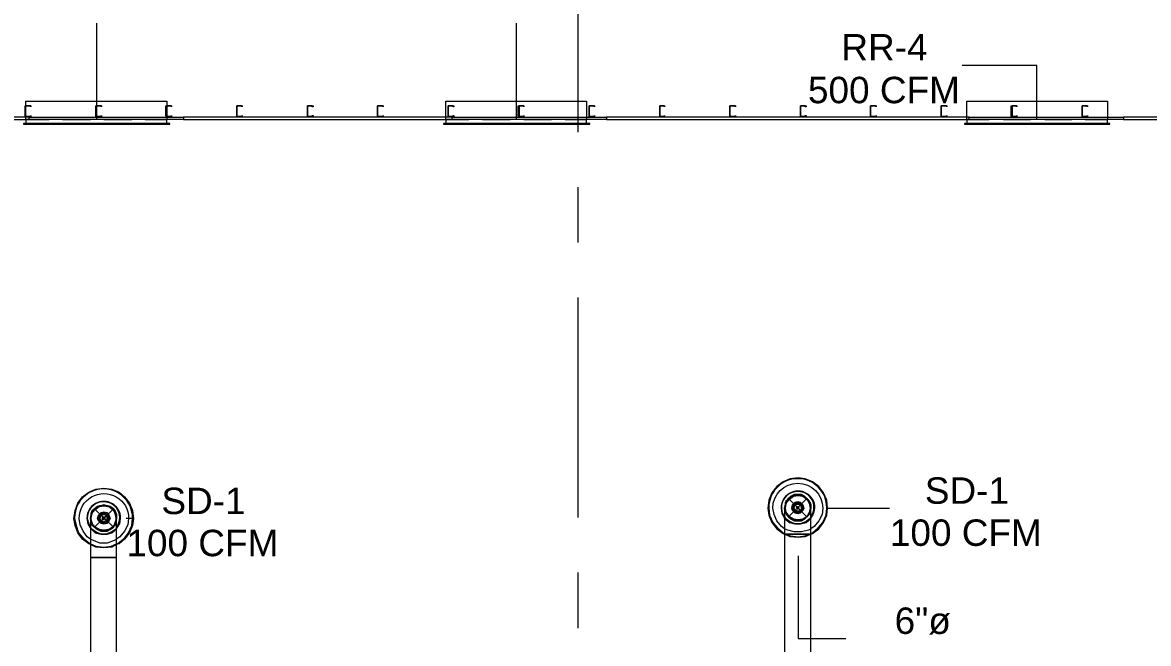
# Model space of a CAD drawing. Header units: metres. Extents: x 29 to 268, y -7 to 151.
# Drawn here: x 61.91 to 68.4, y 19.83 to 23.41 of the extents above; entities that cross this region are included whole.
import ezdxf

# ---------------------------------------------------------------- set-up
doc = ezdxf.new("R2010")
doc.units = ezdxf.units.M
doc.layers.add('HVAC - Ductos', color=5, linetype='Continuous', lineweight=50)
doc.layers.add('PDF2_Geometry', color=7, linetype='Continuous', true_color=0xaaaaaa)
doc.layers.add('PDF2_Text', color=7, linetype='Continuous')
doc.styles.add('PDF Helvetica', font='')
doc.styles.get('PDF Helvetica').set_extended_font_data('Helvetica')

msp = doc.modelspace()

# ---------------------------------------------------------------- linework, layer by layer
at = {"layer": 'HVAC - Ductos', "lineweight": 0}
for points in [[(62.335, 22.8528), (62.335, 23.4074)], [(64.7551, 22.8528), (64.7551, 23.4074)], [(67.7526, 22.8528), (67.7526, 23.1645), (67.3218, 23.1645)], [(62.7521, 22.8299), (62.7384, 22.8299), (62.7384, 22.8528), (61.9271, 22.8528), (61.9271, 22.9582), (62.7384, 22.9582), (62.7384, 22.8528), (61.9271, 22.8528), (61.9271, 22.8299), (61.9134, 22.8299), (61.9134, 22.8253), (62.7567, 22.8253), (62.7567, 22.8299), (61.9134, 22.8299)], [(65.1722, 22.8299), (65.1584, 22.8299), (65.1584, 22.8528), (64.3471, 22.8528), (64.3471, 22.9582), (65.1584, 22.9582), (65.1584, 22.8528), (64.3471, 22.8528), (64.3471, 22.8299), (64.3334, 22.8299), (64.3334, 22.8253), (65.1767, 22.8253), (65.1767, 22.8299), (64.3334, 22.8299)], [(68.1743, 22.8299), (68.1605, 22.8299), (68.1605, 22.8528), (67.3493, 22.8528), (67.3493, 22.9582), (68.1605, 22.9582), (68.1605, 22.8528), (67.3493, 22.8528), (67.3493, 22.8299), (67.3355, 22.8299), (67.3355, 22.8253), (68.1743, 22.8253), (68.1743, 22.8299), (67.3355, 22.8299)], [(61.9363, 22.8528), (61.9363, 22.8528)], [(62.7338, 22.8528), (62.7338, 22.8528)], [(64.3563, 22.8528), (64.3563, 22.8528)], [(65.1538, 22.8528), (65.1538, 22.8528)], [(67.3584, 22.8528), (67.3584, 22.8528)], [(68.1559, 22.8528), (68.1559, 22.8528)], [(61.9363, 22.8253), (62.7292, 22.8253)], [(64.3563, 22.8253), (65.1493, 22.8253)], [(67.3584, 22.8253), (68.1514, 22.8253)], [(66.4509, 19.1724), (66.4509, 20.4603), (66.46, 20.4649), (66.4968, 20.4924), (66.5243, 20.529), (66.5426, 20.5703), (66.5472, 20.6115), (66.5426, 20.6574), (66.5243, 20.6986), (66.4968, 20.7353), (66.46, 20.7628), (66.4188, 20.7811), (66.3776, 20.7857), (66.3318, 20.7811), (66.2905, 20.7628), (66.2538, 20.7353), (66.2263, 20.6986), (66.208, 20.6574), (66.2034, 20.6115), (66.208, 20.5703), (66.2263, 20.529), (66.2538, 20.4924), (66.2905, 20.4649), (66.2996, 20.4603), (66.2996, 19.1724)], [(62.2984, 20.4007), (62.2892, 20.4053), (62.2525, 20.4328), (62.2251, 20.4695), (62.2113, 20.5107), (62.2021, 20.552), (62.2113, 20.5978), (62.2251, 20.639), (62.2525, 20.6757), (62.2892, 20.7032), (62.3305, 20.7215), (62.3763, 20.7261), (62.4221, 20.7215), (62.4634, 20.7032), (62.4955, 20.6757), (62.523, 20.639), (62.5413, 20.5978), (62.5459, 20.552), (62.5413, 20.5107), (62.523, 20.4695), (62.4955, 20.4328), (62.4634, 20.4053), (62.4496, 20.4007)], [(66.2996, 20.607), (66.3042, 20.5932), (66.3088, 20.5749), (66.3226, 20.5611), (66.3363, 20.5474), (66.3547, 20.5382), (66.3776, 20.5382), (66.3501, 20.5428), (66.3455, 20.5428), (66.3455, 20.5474), (66.3226, 20.5611), (66.3134, 20.5749), (66.3042, 20.5932), (66.3042, 20.6115), (66.3042, 20.6344), (66.3134, 20.6528), (66.3226, 20.6665), (66.3409, 20.6757), (66.3547, 20.6849), (66.3776, 20.6895), (66.3959, 20.6849), (66.4142, 20.6757), (66.428, 20.6665), (66.4418, 20.6528), (66.4463, 20.6344), (66.4509, 20.6115), (66.4463, 20.5932), (66.4418, 20.5749), (66.428, 20.5611), (66.4142, 20.552), (66.3959, 20.5428), (66.3776, 20.5382), (66.3547, 20.5428), (66.3409, 20.552), (66.3226, 20.5611), (66.3088, 20.5841), (66.3042, 20.5841), (66.3042, 20.5887)], [(66.3042, 20.639), (66.3042, 20.6436), (66.3088, 20.6436)], [(66.3088, 20.5887), (66.3042, 20.6115), (66.3088, 20.639)], [(66.3088, 20.6436), (66.3226, 20.6665), (66.3455, 20.6803)], [(66.3134, 20.6574), (66.3134, 20.6574)], [(66.3134, 20.6574), (66.3134, 20.6574)], [(66.3455, 20.6803), (66.3455, 20.6849), (66.3501, 20.6849)], [(66.3501, 20.6803), (66.3776, 20.6895), (66.4005, 20.6803)], [(66.4005, 20.6849), (66.4051, 20.6849), (66.4096, 20.6803)], [(66.4051, 20.6803), (66.428, 20.6665), (66.4418, 20.6436)], [(66.4463, 20.6436), (66.4463, 20.639)], [(66.4463, 20.639), (66.4509, 20.6115), (66.4463, 20.5887), (66.4463, 20.5841)], [(62.303, 20.5795), (62.303, 20.5841), (62.3075, 20.5841)], [(62.3075, 20.529), (62.303, 20.552), (62.3075, 20.5749)], [(62.3075, 20.5841), (62.3213, 20.607), (62.3442, 20.6207)], [(62.3442, 20.6207), (62.3442, 20.6253), (62.3488, 20.6253)], [(62.3488, 20.6207), (62.3763, 20.6253), (62.3993, 20.6207)], [(62.4038, 20.6253), (62.4084, 20.6207)], [(62.4084, 20.6207), (62.4267, 20.607), (62.4404, 20.5841)], [(62.4129, 20.6207), (62.4129, 20.6207)], [(62.445, 20.5841), (62.445, 20.5795)], [(62.445, 20.5795), (62.4496, 20.552), (62.445, 20.529), (62.445, 20.5244), (62.445, 20.5199)], [(66.2996, 20.6115), (66.2996, 20.607), (66.2996, 20.5887), (66.2996, 20.5611), (66.2996, 20.5244), (66.2996, 20.4786), (66.2996, 20.4603), (66.3042, 20.4603), (66.3088, 20.4603), (66.3226, 20.4603), (66.3363, 20.4603), (66.3547, 20.4603), (66.3776, 20.4603), (66.3959, 20.4603), (66.4142, 20.4603), (66.428, 20.4603), (66.4418, 20.4603), (66.4509, 20.4603), (66.4509, 20.5061), (66.4509, 20.5428), (66.4509, 20.5795), (66.4509, 20.6024), (66.4509, 20.6115)], [(66.4096, 20.5474), (66.4051, 20.5428), (66.4005, 20.5428), (66.3776, 20.5382), (66.3959, 20.5382), (66.4142, 20.5474), (66.428, 20.5611), (66.4418, 20.5749), (66.4509, 20.5932), (66.4509, 20.607)], [(66.4418, 20.5841), (66.428, 20.5611), (66.4051, 20.5474)], [(66.4463, 20.5841), (66.4463, 20.5841)], [(66.4509, 20.6115), (66.4509, 20.6115)], [(66.5472, 20.6115), (66.9047, 20.6115)], [(62.2984, 20.552), (62.2984, 20.5474), (62.2984, 20.529), (62.2984, 20.497), (62.2984, 20.4603), (62.2984, 20.4099), (62.2984, 20.3594), (62.2984, 20.3274), (62.303, 20.3274), (62.3075, 20.3274), (62.3213, 20.3274), (62.3396, 20.3274), (62.358, 20.3274), (62.3763, 20.3274), (62.3947, 20.3274), (62.4129, 20.3274), (62.4313, 20.3274), (62.4404, 20.3274), (62.4496, 20.3274), (62.4496, 20.3778), (62.4496, 20.4282), (62.4496, 20.474), (62.4496, 20.5107), (62.4496, 20.5382), (62.4496, 20.552)], [(62.2984, 20.5474), (62.303, 20.5336), (62.3075, 20.5153), (62.3213, 20.5015), (62.3396, 20.4878), (62.358, 20.4786), (62.3763, 20.4786), (62.3947, 20.4786), (62.4129, 20.4878), (62.4313, 20.5015), (62.4404, 20.5153), (62.4496, 20.5336), (62.4496, 20.5474)], [(62.3442, 20.4878), (62.3213, 20.5015), (62.3075, 20.5244), (62.303, 20.5244), (62.303, 20.529)], [(62.4404, 20.5244), (62.4267, 20.5015), (62.4084, 20.4878)], [(62.5459, 20.552), (62.5047, 20.552)], [(62.3442, 20.4832), (62.3442, 20.4832)], [(62.3993, 20.4832), (62.3763, 20.4786), (62.3488, 20.4832), (62.3442, 20.4832)], [(62.4038, 20.4832), (62.4038, 20.4832)], [(62.4084, 20.4832), (62.4038, 20.4832)], [(66.4509, 20.4924), (66.4372, 20.4832), (66.3959, 20.474), (66.3547, 20.474), (66.318, 20.4832), (66.2996, 20.4924)], [(66.2996, 20.4649), (66.3318, 20.4511), (66.3776, 20.4465), (66.4188, 20.4511), (66.4509, 20.4649)], [(66.4509, 20.4603), (66.4188, 20.4465), (66.3776, 20.442), (66.3318, 20.4465), (66.2996, 20.4603)], [(66.4509, 20.4603), (66.4418, 20.4603), (66.428, 20.4603), (66.4142, 20.4603), (66.3959, 20.4603), (66.3776, 20.4603), (66.3547, 20.4603), (66.3363, 20.4603), (66.3226, 20.4603), (66.3088, 20.4603), (66.3042, 20.4603), (66.2996, 20.4603)], [(62.4496, 20.4328), (62.4359, 20.4236), (62.3947, 20.4099), (62.3534, 20.4099), (62.3167, 20.4236), (62.2984, 20.4328)], [(62.2984, 20.4053), (62.3305, 20.3915), (62.3763, 20.387), (62.4175, 20.3915), (62.4496, 20.4053)], [(62.4496, 20.4007), (62.4221, 20.387), (62.3763, 20.3824), (62.3305, 20.387), (62.2984, 20.4007)], [(66.3776, 20.3365), (66.3776, 20.0982), (66.3776, 19.8599)], [(66.3776, 19.8599), (66.6526, 19.8599)]]:
    msp.add_lwpolyline(points, dxfattribs=at)
for points in [[(61.9363, 22.8528), (62.06, 22.8528)], [(62.1379, 22.8528), (62.2984, 22.8528)], [(62.3763, 22.8528), (62.5367, 22.8528)], [(62.6146, 22.8528), (62.7338, 22.8528)], [(64.3563, 22.8528), (64.4801, 22.8528)], [(64.558, 22.8528), (64.7184, 22.8528)], [(64.7963, 22.8528), (64.9567, 22.8528)], [(65.0346, 22.8528), (65.1538, 22.8528)], [(67.3584, 22.8528), (67.4776, 22.8528)], [(67.5601, 22.8528), (67.7159, 22.8528)], [(67.7984, 22.8528), (67.9542, 22.8528)], [(68.0322, 22.8528), (68.1559, 22.8528)], [(66.2996, 20.6115), (66.3042, 20.6344), (66.3088, 20.6528), (66.3134, 20.6574), (66.3226, 20.6665), (66.3363, 20.6803), (66.3547, 20.6895), (66.3776, 20.6895), (66.3959, 20.6895), (66.4142, 20.6803), (66.428, 20.6665), (66.4418, 20.6528), (66.4509, 20.6344), (66.4509, 20.6115), (66.4509, 20.607), (66.4509, 20.6115), (66.4509, 20.6344), (66.4418, 20.6528), (66.428, 20.6665), (66.4142, 20.6803), (66.3959, 20.6895), (66.3776, 20.6895), (66.3547, 20.6895), (66.3363, 20.6803), (66.3226, 20.6665), (66.3134, 20.6574), (66.3088, 20.6528), (66.3042, 20.6344), (66.2996, 20.6115), (66.2996, 20.607)], [(66.4418, 20.5887), (66.428, 20.5611), (66.4051, 20.5474), (66.3776, 20.5428), (66.3501, 20.5474), (66.3272, 20.5611), (66.3088, 20.5887), (66.3042, 20.6115), (66.3088, 20.639), (66.3272, 20.662), (66.3501, 20.6803), (66.3776, 20.6849), (66.4051, 20.6803), (66.428, 20.662), (66.4418, 20.639), (66.4463, 20.6115)], [(66.3455, 20.6298), (66.3409, 20.6115), (66.3455, 20.6298), (66.3592, 20.6436), (66.3776, 20.6482), (66.3913, 20.6436), (66.4051, 20.6298), (66.4096, 20.6115), (66.4051, 20.6298), (66.3913, 20.6436), (66.3776, 20.6482), (66.3592, 20.6436)], [(66.3547, 20.6298), (66.3501, 20.6115), (66.3547, 20.6298), (66.3684, 20.639), (66.3822, 20.639), (66.3959, 20.6298), (66.4005, 20.6115), (66.3959, 20.6298), (66.3822, 20.639), (66.3684, 20.639)], [(62.2984, 20.552), (62.303, 20.5749), (62.3075, 20.5932), (62.3213, 20.607), (62.3396, 20.6207), (62.358, 20.6253), (62.3763, 20.6298), (62.3947, 20.6253), (62.4129, 20.6207), (62.4313, 20.607), (62.4404, 20.5932), (62.4496, 20.5749), (62.4496, 20.552), (62.4496, 20.5474), (62.4496, 20.552), (62.4496, 20.5749), (62.4404, 20.5932), (62.4313, 20.607), (62.4129, 20.6207), (62.3947, 20.6253), (62.3763, 20.6298), (62.358, 20.6253), (62.3396, 20.6207), (62.3213, 20.607), (62.3075, 20.5932), (62.303, 20.5749), (62.2984, 20.552), (62.2984, 20.5474)], [(62.4404, 20.5244), (62.4267, 20.5015), (62.4038, 20.4878), (62.3763, 20.4832), (62.3488, 20.4878), (62.3259, 20.5015), (62.3075, 20.5244), (62.303, 20.552), (62.3075, 20.5795), (62.3259, 20.6024), (62.3488, 20.6207), (62.3763, 20.6253), (62.4038, 20.6207), (62.4267, 20.6024), (62.4404, 20.5795), (62.445, 20.552)], [(62.445, 20.5336), (62.4404, 20.5153), (62.4267, 20.5015), (62.4129, 20.4878), (62.3947, 20.4832), (62.3763, 20.4786), (62.358, 20.4832), (62.3396, 20.4878), (62.3213, 20.5015), (62.3121, 20.5153), (62.303, 20.5336), (62.303, 20.552), (62.303, 20.5749), (62.3121, 20.5887), (62.3213, 20.607), (62.3396, 20.6161), (62.358, 20.6253), (62.3763, 20.6253), (62.3947, 20.6253), (62.4129, 20.6161), (62.4267, 20.607), (62.4404, 20.5887), (62.445, 20.5749), (62.4496, 20.552)], [(62.358, 20.5841), (62.3442, 20.5703), (62.3396, 20.552), (62.3442, 20.5703), (62.358, 20.5841), (62.3763, 20.5887), (62.3947, 20.5841), (62.4038, 20.5703), (62.4129, 20.552), (62.4038, 20.5382), (62.3947, 20.5244), (62.3763, 20.5199), (62.358, 20.5244), (62.3442, 20.5382), (62.3396, 20.552), (62.3442, 20.5382), (62.358, 20.5244), (62.3763, 20.5199), (62.3947, 20.5244), (62.4038, 20.5382), (62.4084, 20.552), (62.4038, 20.5703), (62.3947, 20.5841), (62.3763, 20.5887)], [(62.3534, 20.5703), (62.3488, 20.552), (62.3534, 20.5703), (62.3671, 20.5795), (62.3855, 20.5795), (62.3947, 20.5703), (62.3993, 20.552), (62.3947, 20.5703), (62.3855, 20.5795), (62.3671, 20.5795)], [(62.3901, 20.5382), (62.3763, 20.5336), (62.3625, 20.5382), (62.3534, 20.552), (62.3625, 20.5703), (62.3763, 20.5749), (62.3901, 20.5703), (62.3947, 20.552)], [(66.2813, 20.6115), (66.2859, 20.5795), (66.2996, 20.5565), (66.2859, 20.5795)], [(66.4051, 20.5978), (66.4096, 20.6115), (66.4051, 20.5978), (66.3913, 20.5841), (66.3776, 20.5795), (66.3592, 20.5841), (66.3455, 20.5978), (66.3409, 20.6115), (66.3455, 20.5978), (66.3592, 20.5841), (66.3776, 20.5795), (66.3913, 20.5841)], [(66.3959, 20.5978), (66.4005, 20.6115), (66.3959, 20.5978), (66.3822, 20.5887), (66.3684, 20.5887), (66.3547, 20.5978), (66.3501, 20.6115), (66.3547, 20.5978), (66.3684, 20.5887), (66.3822, 20.5887)], [(66.3913, 20.5978), (66.3776, 20.5932), (66.3592, 20.5978), (66.3547, 20.6115), (66.3592, 20.6298), (66.3776, 20.6344), (66.3913, 20.6298), (66.3959, 20.6115)], [(66.373, 20.6161), (66.3684, 20.6115), (66.373, 20.6207), (66.3776, 20.6207), (66.3822, 20.6115), (66.3776, 20.6161)], [(66.3776, 20.607), (66.3822, 20.6115), (66.3776, 20.607), (66.373, 20.607), (66.3684, 20.6115), (66.373, 20.607)], [(62.2801, 20.552), (62.2846, 20.5199), (62.2984, 20.497), (62.2846, 20.5199)], [(62.3947, 20.5382), (62.3993, 20.552), (62.3947, 20.5382), (62.3855, 20.529), (62.3671, 20.529), (62.3534, 20.5382), (62.3488, 20.552), (62.3534, 20.5382), (62.3671, 20.529), (62.3855, 20.529)], [(62.3763, 20.5474), (62.3809, 20.552), (62.3809, 20.5474), (62.3717, 20.5474), (62.3671, 20.552), (62.3717, 20.5611), (62.3809, 20.5611), (62.3809, 20.552), (62.3763, 20.5565), (62.3717, 20.5565), (62.3717, 20.552), (62.3717, 20.5474)], [(66.3042, 20.552), (66.3272, 20.5336), (66.3592, 20.5199), (66.3913, 20.5199), (66.4234, 20.5336), (66.4463, 20.552), (66.4509, 20.5611), (66.4463, 20.552), (66.4234, 20.5336), (66.3913, 20.5199), (66.3592, 20.5199), (66.3272, 20.5336), (66.3042, 20.552), (66.2996, 20.5611)], [(66.4509, 20.552), (66.4234, 20.529), (66.3913, 20.5199), (66.3592, 20.5199), (66.3272, 20.529), (66.2996, 20.552), (66.2996, 20.5565), (66.2996, 20.552), (66.3272, 20.529), (66.3592, 20.5199), (66.3913, 20.5199), (66.4234, 20.529), (66.4509, 20.552), (66.4509, 20.5565)], [(62.303, 20.4924), (62.3305, 20.474), (62.358, 20.4603), (62.3901, 20.4603), (62.4221, 20.474), (62.4496, 20.4924), (62.4221, 20.4695), (62.3947, 20.4603), (62.358, 20.4603), (62.3259, 20.4695), (62.303, 20.4924), (62.2984, 20.497), (62.303, 20.4924), (62.2984, 20.5015)], [(62.4496, 20.5015), (62.4496, 20.4924), (62.4221, 20.474), (62.3901, 20.4603), (62.358, 20.4603), (62.3305, 20.474), (62.303, 20.4924), (62.3259, 20.4695), (62.358, 20.4603), (62.3947, 20.4603), (62.4221, 20.4695), (62.4496, 20.4924), (62.4496, 20.497), (62.4496, 20.4924)], [(62.2984, 19.1449), (62.303, 19.1449), (62.3075, 19.1449), (62.3213, 19.1449), (62.3396, 19.1449), (62.358, 19.1449), (62.3763, 19.1449), (62.3947, 19.1449), (62.4129, 19.1449), (62.4313, 19.1449), (62.4404, 19.1449), (62.4496, 19.1449), (62.4496, 20.3274), (62.4404, 20.3274), (62.4313, 20.3274), (62.4129, 20.3274), (62.3947, 20.3274), (62.3763, 20.3274), (62.358, 20.3274), (62.3396, 20.3274), (62.3213, 20.3274), (62.3075, 20.3274), (62.303, 20.3274), (62.2984, 20.3274)]]:
    msp.add_lwpolyline(points, close=True, dxfattribs=at)
for points in [[(66.4509, 20.4649), (66.46, 20.4695), (66.4922, 20.497), (66.5197, 20.529), (66.538, 20.5703), (66.5426, 20.6115, 1.013803), (66.208, 20.6115), (66.2126, 20.5703), (66.2309, 20.529), (66.2584, 20.497), (66.2905, 20.4695), (66.2996, 20.4649)], [(62.4496, 20.4053), (62.4588, 20.4099), (62.4955, 20.4374), (62.5184, 20.4695), (62.5367, 20.5107), (62.5413, 20.552, 1.013803), (62.2067, 20.552), (62.2159, 20.5107), (62.2297, 20.4695), (62.2571, 20.4374), (62.2938, 20.4099), (62.2984, 20.4053)], [(66.2996, 20.4924), (66.2813, 20.5061), (66.2538, 20.5382), (66.2401, 20.5749), (66.2309, 20.6115, -0.994113), (66.5197, 20.6115), (66.5151, 20.5749), (66.4968, 20.5382), (66.4692, 20.5061), (66.4509, 20.4924)], [(62.2984, 20.4328), (62.2801, 20.4465), (62.2571, 20.4786), (62.2388, 20.5153), (62.2342, 20.552, -1.008653), (62.5184, 20.552), (62.5138, 20.5153), (62.4955, 20.4786), (62.468, 20.4465), (62.4496, 20.4328)]]:
    msp.add_lwpolyline(points, format="xyb", dxfattribs=at)
for points in [[(66.4509, 20.5565), (66.4646, 20.5795), (66.4738, 20.6115, 1.018339), (66.2813, 20.6115), (66.2859, 20.5795), (66.2996, 20.5611, -1.403664), (66.4692, 20.6115), (66.4646, 20.5795), (66.4509, 20.5611, 1.403664), (66.2813, 20.6115, -1.419559)], [(62.4496, 20.497), (62.468, 20.5199), (62.4725, 20.552, 1.018374), (62.2801, 20.552), (62.2892, 20.5199), (62.2984, 20.5015, -1.403667), (62.468, 20.552), (62.4634, 20.5199), (62.4496, 20.5015, 1.404268), (62.2801, 20.552, -1.429786)]]:
    msp.add_lwpolyline(points, format="xyb", close=True, dxfattribs=at)
at = {"layer": 'PDF2_Geometry', "lineweight": 0}
for points in [[(65.108, 24.049), (65.108, 22.7795)], [(61.9547, 22.9262), (61.9547, 22.9262)], [(62.3305, 22.9307), (62.3305, 22.9307)], [(62.3305, 22.9307), (62.3305, 22.9307)], [(62.3625, 22.9262), (62.3625, 22.9262)], [(62.7384, 22.9307), (62.7384, 22.9307)], [(62.7659, 22.9262), (62.7659, 22.9262)], [(63.1417, 22.9307), (63.1417, 22.9307)], [(63.1417, 22.9307), (63.1417, 22.9307)], [(63.1738, 22.9262), (63.1738, 22.9262)], [(63.5496, 22.9307), (63.5496, 22.9307)], [(63.5496, 22.9307), (63.5496, 22.9307)], [(63.985, 22.9262), (63.985, 22.9262)], [(64.3609, 22.9307), (64.3609, 22.9307)], [(64.3609, 22.9307), (64.3609, 22.9307)], [(64.7688, 22.9307), (64.7688, 22.9307)], [(64.7963, 22.9262), (64.7963, 22.9262)], [(65.1722, 22.9307), (65.1722, 22.9307)], [(65.1722, 22.9307), (65.1722, 22.9307)], [(65.2042, 22.9262), (65.2042, 22.9262)], [(65.5801, 22.9307), (65.5801, 22.9307)], [(65.5801, 22.9307), (65.5801, 22.9307)], [(65.6076, 22.9262), (65.6076, 22.9262)], [(66.0155, 22.9262), (66.0155, 22.9262)], [(66.3913, 22.9307), (66.3913, 22.9307)], [(66.3913, 22.9307), (66.3913, 22.9307)], [(66.8268, 22.9262), (66.8268, 22.9262)], [(67.2026, 22.9307), (67.2026, 22.9307)], [(67.2026, 22.9307), (67.2026, 22.9307)], [(67.2346, 22.9262), (67.2346, 22.9262)], [(67.6105, 22.9307), (67.6105, 22.9307)], [(67.638, 22.9262), (67.638, 22.9262)], [(68.0138, 22.9307), (68.0138, 22.9307)], [(68.0138, 22.9307), (68.0138, 22.9307)], [(68.0459, 22.9262), (68.0459, 22.9262)], [(61.7805, 22.8528), (61.9455, 22.8528), (61.9455, 22.8666), (62.8346, 22.8666), (62.8346, 22.8528), (64.3838, 22.8528), (64.3838, 22.8666), (65.273, 22.8666), (65.273, 22.8528), (67.363, 22.8528), (67.363, 22.8666), (68.2522, 22.8666), (68.2522, 22.8528), (70.3651, 22.8528), (70.3651, 22.8666), (71.2543, 22.8666), (71.2543, 22.8528), (72.7622, 22.8528), (72.7622, 22.8666), (73.6514, 22.8666), (73.6514, 22.8528), (74.6093, 22.8528), (74.9897, 22.8528)], [(62.8346, 22.8528), (61.9455, 22.8528)], [(61.9547, 22.8757), (61.9547, 22.8757)], [(62.3305, 22.8712), (62.3305, 22.8712)], [(62.3625, 22.8757), (62.3625, 22.8757)], [(62.7384, 22.8712), (62.7384, 22.8712)], [(62.7659, 22.8757), (62.7659, 22.8757)], [(63.1417, 22.8712), (63.1417, 22.8712)], [(63.1738, 22.8757), (63.1738, 22.8757)], [(63.5496, 22.8712), (63.5496, 22.8712)], [(63.985, 22.8757), (63.985, 22.8757)], [(64.3609, 22.8712), (64.3609, 22.8712)], [(65.273, 22.8528), (64.3838, 22.8528)], [(64.7688, 22.8712), (64.7688, 22.8712)], [(64.7963, 22.8757), (64.7963, 22.8757)], [(65.1722, 22.8712), (65.1722, 22.8712)], [(65.2042, 22.8757), (65.2042, 22.8757)], [(65.5801, 22.8712), (65.5801, 22.8712)], [(65.6076, 22.8757), (65.6076, 22.8757)], [(66.0155, 22.8757), (66.0155, 22.8757)], [(66.3913, 22.8712), (66.3913, 22.8712)], [(66.8268, 22.8757), (66.8268, 22.8757)], [(67.2026, 22.8712), (67.2026, 22.8712)], [(67.2346, 22.8757), (67.2346, 22.8757)], [(68.2522, 22.8528), (67.363, 22.8528)], [(67.6105, 22.8712), (67.6105, 22.8712)], [(67.638, 22.8757), (67.638, 22.8757)], [(68.0138, 22.8712), (68.0138, 22.8712)], [(68.0459, 22.8757), (68.0459, 22.8757)], [(65.108, 22.4632), (65.108, 22.1424)], [(65.108, 21.8261), (65.108, 20.5565)], [(65.108, 20.2403), (65.108, 19.9195)]]:
    msp.add_lwpolyline(points, dxfattribs=at)
for points in [[(61.9271, 22.8666), (61.9225, 22.8666), (61.9225, 22.8712), (61.9225, 22.9307), (61.9271, 22.9307), (61.9547, 22.9307), (61.9547, 22.9262), (61.9547, 22.9307), (61.9271, 22.9307), (61.9225, 22.9307), (61.9225, 22.8712), (61.9271, 22.8712), (61.9547, 22.8712), (61.9547, 22.8757), (61.9547, 22.8666)], [(62.3305, 22.8666), (62.3305, 22.8712), (62.3305, 22.9307), (62.3625, 22.9307), (62.3625, 22.9262), (62.3625, 22.9307), (62.3305, 22.9307), (62.3305, 22.8712), (62.3625, 22.8712), (62.3625, 22.8757), (62.3625, 22.8666)], [(62.7384, 22.8666), (62.7384, 22.8712), (62.7338, 22.8712), (62.7338, 22.9307), (62.7384, 22.9307), (62.7659, 22.9307), (62.7659, 22.9262), (62.7659, 22.9307), (62.7384, 22.9307), (62.7384, 22.8712), (62.7659, 22.8712), (62.7659, 22.8757), (62.7659, 22.8666)], [(63.1417, 22.8666), (63.1417, 22.8712), (63.1417, 22.9307), (63.1738, 22.9307), (63.1738, 22.9262), (63.1738, 22.9307), (63.1417, 22.9307), (63.1417, 22.8712), (63.1738, 22.8712), (63.1738, 22.8757), (63.1738, 22.8666)], [(63.5496, 22.8666), (63.5496, 22.8712), (63.5496, 22.9307), (63.5817, 22.9307), (63.5817, 22.9262), (63.5771, 22.9262), (63.5771, 22.9307), (63.5496, 22.9307), (63.5496, 22.8712), (63.5771, 22.8712), (63.5771, 22.8757), (63.5817, 22.8757), (63.5817, 22.8666)], [(63.9576, 22.8666), (63.953, 22.8712), (63.953, 22.9307), (63.9576, 22.9307), (63.985, 22.9307), (63.985, 22.9262), (63.985, 22.9307), (63.9576, 22.9307), (63.953, 22.9307), (63.953, 22.8712), (63.9576, 22.8712), (63.985, 22.8712), (63.985, 22.8757), (63.985, 22.8666)], [(64.3609, 22.8666), (64.3609, 22.8712), (64.3609, 22.9307), (64.393, 22.9307), (64.393, 22.9262), (64.3884, 22.9262), (64.3884, 22.9307), (64.3609, 22.9307), (64.3609, 22.8712), (64.3884, 22.8712), (64.3884, 22.8757), (64.393, 22.8757), (64.393, 22.8666)], [(64.7688, 22.8666), (64.7642, 22.8712), (64.7642, 22.9307), (64.7688, 22.9307), (64.7963, 22.9307), (64.7963, 22.9262), (64.7963, 22.9307), (64.7688, 22.9307), (64.7688, 22.8712), (64.7963, 22.8712), (64.7963, 22.8757), (64.7963, 22.8666)], [(65.1722, 22.8666), (65.1722, 22.8712), (65.1722, 22.9307), (65.2042, 22.9307), (65.2042, 22.9262), (65.2042, 22.9307), (65.1722, 22.9307), (65.1722, 22.8712), (65.2042, 22.8712), (65.2042, 22.8757), (65.2042, 22.8666)], [(65.5801, 22.8666), (65.5801, 22.8712), (65.5801, 22.9307), (65.6076, 22.9307), (65.6076, 22.9262), (65.6076, 22.9307), (65.5801, 22.9307), (65.5801, 22.8712), (65.6076, 22.8712), (65.6076, 22.8757), (65.6076, 22.8666)], [(65.988, 22.8666), (65.9834, 22.8712), (65.9834, 22.9307), (65.988, 22.9307), (66.0155, 22.9307), (66.0155, 22.9262), (66.0155, 22.9307), (65.988, 22.9307), (65.9834, 22.9307), (65.9834, 22.8712), (65.988, 22.8712), (66.0155, 22.8712), (66.0155, 22.8757), (66.0155, 22.8666)], [(66.3913, 22.8666), (66.3913, 22.8712), (66.3913, 22.9307), (66.4234, 22.9307), (66.4234, 22.9262), (66.4188, 22.9262), (66.4188, 22.9307), (66.3913, 22.9307), (66.3913, 22.8712), (66.4188, 22.8712), (66.4188, 22.8757), (66.4234, 22.8757), (66.4234, 22.8666)], [(66.7993, 22.8666), (66.7947, 22.8712), (66.7947, 22.9307), (66.7993, 22.9307), (66.8268, 22.9307), (66.8268, 22.9262), (66.8268, 22.9307), (66.7993, 22.9307), (66.7947, 22.9307), (66.7947, 22.8712), (66.7993, 22.8712), (66.8268, 22.8712), (66.8268, 22.8757), (66.8268, 22.8666)], [(67.2026, 22.8666), (67.2026, 22.8712), (67.2026, 22.9307), (67.2346, 22.9307), (67.2346, 22.9262), (67.2346, 22.9307), (67.2026, 22.9307), (67.2026, 22.8712), (67.2346, 22.8712), (67.2346, 22.8757), (67.2346, 22.8666)], [(67.6105, 22.8666), (67.6059, 22.8712), (67.6059, 22.9307), (67.6105, 22.9307), (67.638, 22.9307), (67.638, 22.9262), (67.638, 22.9307), (67.6105, 22.9307), (67.6105, 22.8712), (67.638, 22.8712), (67.638, 22.8757), (67.638, 22.8666)], [(68.0138, 22.8666), (68.0138, 22.8712), (68.0138, 22.9307), (68.0459, 22.9307), (68.0459, 22.9262), (68.0459, 22.9307), (68.0138, 22.9307), (68.0138, 22.8712), (68.0459, 22.8712), (68.0459, 22.8757), (68.0459, 22.8666)], [(61.9455, 22.8666), (61.7805, 22.8666), (61.7805, 22.8528), (61.9455, 22.8528)], [(64.3838, 22.8666), (62.8346, 22.8666), (62.8346, 22.8528), (64.3838, 22.8528)], [(67.363, 22.8666), (65.273, 22.8666), (65.273, 22.8528), (67.363, 22.8528)], [(70.3651, 22.8666), (68.2522, 22.8666), (68.2522, 22.8528), (70.3651, 22.8528)]]:
    msp.add_lwpolyline(points, close=True, dxfattribs=at)
at = {"layer": 'PDF2_Geometry', "color": 254, "lineweight": 0, "true_color": 0xd2d2d2}
for points in [[(66.0109, 22.9307), (66.0109, 22.9307)], [(63.5542, 22.8666), (63.5542, 22.8712)], [(63.953, 22.8849), (63.953, 22.8849)], [(65.5801, 22.8803), (65.5801, 22.8803)], [(65.9834, 22.9032), (65.9834, 22.9032)]]:
    msp.add_lwpolyline(points, dxfattribs=at)
at = {"layer": 'PDF2_Geometry', "color": 8, "lineweight": 0, "true_color": 0x808080}
for points in [[(66.4372, 20.6574), (66.4005, 20.6849), (66.3501, 20.6849), (66.3134, 20.6574), (66.2996, 20.6115), (66.3134, 20.5703), (66.3501, 20.5428), (66.4005, 20.5428), (66.4372, 20.5703), (66.4509, 20.6115)], [(62.4359, 20.5978), (62.3993, 20.6253), (62.3534, 20.6253), (62.3121, 20.5978), (62.2984, 20.552), (62.3121, 20.5107), (62.3534, 20.4832), (62.3993, 20.4832), (62.4359, 20.5107), (62.4496, 20.552)]]:
    msp.add_lwpolyline(points, close=True, dxfattribs=at)
for points in [[(66.3226, 20.6665), (66.428, 20.5611)], [(66.428, 20.6665), (66.3226, 20.5611)], [(62.3213, 20.607), (62.4313, 20.5015)], [(62.4313, 20.607), (62.3213, 20.5015)]]:
    msp.add_lwpolyline(points, dxfattribs=at)

# ---------------------------------------------------------------- texts
at = {"layer": 'PDF2_Text', "lineweight": 0, "char_height": 0.15247, "attachment_point": 4, "style": 'PDF Helvetica'}
for s, insert in [('RR-4', (66.6264, 23.2691)), ('500 CFM', (66.4339, 23.0216)), ('SD-1', (67.1076, 20.7115)), ('SD-1', (62.7075, 20.6519)), ('100 CFM', (66.906, 20.4686)), ('100 CFM', (62.5058, 20.409)), ('6"ø', (66.9335, 19.9598))]:
    msp.add_mtext(s, dxfattribs=dict(at, insert=insert))

doc.saveas('drawing.dxf')
